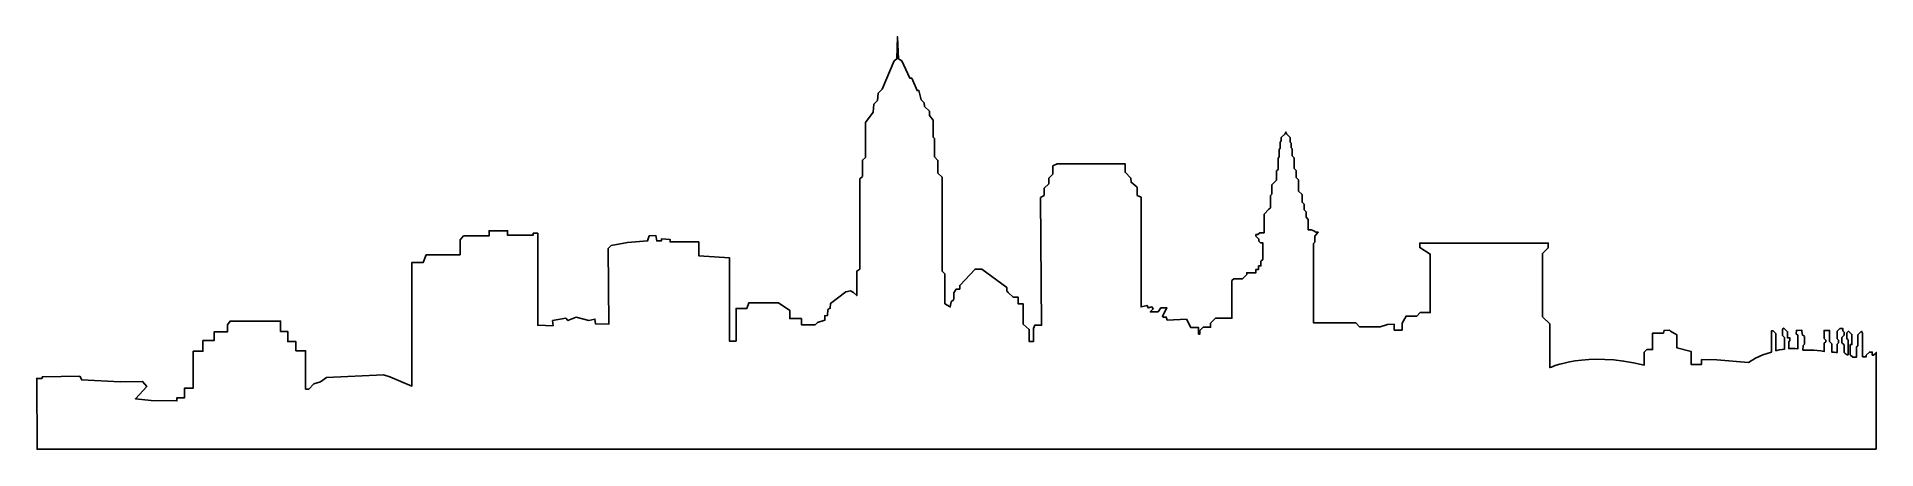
# Model space of a CAD drawing. Header units: centimetres. Extents: x -11 to 11, y -2.5 to 2.5.
import ezdxf

# ---------------------------------------------------------------- set-up
doc = ezdxf.new("R2010")
doc.units = ezdxf.units.CM
doc.header["$MEASUREMENT"] = 0
doc.layers.add('Camada 1', color=7, linetype='Continuous')

msp = doc.modelspace()

# ---------------------------------------------------------------- linework, layer by layer
at = {"layer": 'Camada 1'}
msp.add_open_spline([(11.02404, -2.47319), (11.02404, -2.47319), (11.02404, -1.31305), (11.02404, -1.31305), (11.02404, -1.31305), (11.02404, -1.31305), (11.01788, -1.31921), (11.01788, -1.31921), (11.01788, -1.31921), (11.01788, -1.31921), (10.99333, -1.34376), (10.99333, -1.34376), (10.99333, -1.34376), (10.99333, -1.34376), (10.97699, -1.34377), (10.97699, -1.34377), (10.97699, -1.34377), (10.97699, -1.34377), (10.97699, -1.30892), (10.97699, -1.30892), (10.97699, -1.30892), (10.97699, -1.30892), (10.94225, -1.30892), (10.94225, -1.30892), (10.94225, -1.30892), (10.94225, -1.30892), (10.90547, -1.3457), (10.90547, -1.3457), (10.90547, -1.3457), (10.90547, -1.3457), (10.90547, -1.36412), (10.90547, -1.36412), (10.90547, -1.36412), (10.90547, -1.36412), (10.8606, -1.36411), (10.8606, -1.36411), (10.8606, -1.36411), (10.8606, -1.36411), (10.8606, -1.08233), (10.8606, -1.08233), (10.8606, -1.08233), (10.8606, -1.08233), (10.84732, -1.05881), (10.84732, -1.05881), (10.84732, -1.05881), (10.84732, -1.05881), (10.80337, -1.10268), (10.80337, -1.10268), (10.80337, -1.10268), (10.80337, -1.10268), (10.80337, -1.23135), (10.80337, -1.23135), (10.80337, -1.23135), (10.80337, -1.23135), (10.78911, -1.24572), (10.78911, -1.24572), (10.78911, -1.24572), (10.78911, -1.24572), (10.78911, -1.36822), (10.78911, -1.36822), (10.78911, -1.36822), (10.78911, -1.36822), (10.74215, -1.36821), (10.74215, -1.36821), (10.74215, -1.36821), (10.74215, -1.36821), (10.71352, -1.33961), (10.71352, -1.33961), (10.71352, -1.33961), (10.71352, -1.33961), (10.71352, -1.21915), (10.71352, -1.21915), (10.71352, -1.21915), (10.71352, -1.21915), (10.73194, -1.21915), (10.73194, -1.21915), (10.73194, -1.21915), (10.73194, -1.21915), (10.73194, -1.09659), (10.73194, -1.09659), (10.73194, -1.09659), (10.73194, -1.09659), (10.69313, -1.05783), (10.69313, -1.05783), (10.69313, -1.05783), (10.69313, -1.05783), (10.67273, -1.0782), (10.67273, -1.0782), (10.67273, -1.0782), (10.67273, -1.0782), (10.67273, -1.14765), (10.67273, -1.14765), (10.67273, -1.14765), (10.67273, -1.14765), (10.68694, -1.16191), (10.68694, -1.16191), (10.68694, -1.16191), (10.68694, -1.16191), (10.68694, -1.3396), (10.68694, -1.3396), (10.68694, -1.3396), (10.68694, -1.3396), (10.67265, -1.34164), (10.67265, -1.34164), (10.67265, -1.34164), (10.66656, -1.33346), (10.63868, -1.31304), (10.63868, -1.31304), (10.63868, -1.31304), (10.63868, -1.31304), (10.63868, -1.22247), (10.63868, -1.22247), (10.63868, -1.22247), (10.63868, -1.22247), (10.61296, -1.1967), (10.61296, -1.1967), (10.61296, -1.1967), (10.61296, -1.1967), (10.61296, -1.1328), (10.61296, -1.1328), (10.61296, -1.1328), (10.61296, -1.1328), (10.64103, -1.10475), (10.64103, -1.10475), (10.64103, -1.10475), (10.64103, -1.10475), (10.64103, -1.07104), (10.64103, -1.07104), (10.64103, -1.07104), (10.64103, -1.07104), (10.62365, -1.05368), (10.62365, -1.05368), (10.62365, -1.05368), (10.62365, -1.05368), (10.62365, -1.02407), (10.62365, -1.02407), (10.62365, -1.02407), (10.62365, -1.02407), (10.58993, -1.0241), (10.58993, -1.0241), (10.58993, -1.0241), (10.58993, -1.0241), (10.55627, -1.05778), (10.55627, -1.05778), (10.55627, -1.05778), (10.55627, -1.05778), (10.55627, -1.1497), (10.55627, -1.1497), (10.55627, -1.1497), (10.55627, -1.1497), (10.57259, -1.16602), (10.57259, -1.16602), (10.57259, -1.16602), (10.57259, -1.16602), (10.57259, -1.19671), (10.57259, -1.19671), (10.57259, -1.19671), (10.57259, -1.19671), (10.55627, -1.21296), (10.55627, -1.21296), (10.55627, -1.21296), (10.55627, -1.21296), (10.55627, -1.31303), (10.55627, -1.31303), (10.55627, -1.31303), (10.54198, -1.31102), (10.49192, -1.3089), (10.49192, -1.3089), (10.49192, -1.3089), (10.49192, -1.3089), (10.49192, -1.20995), (10.49192, -1.20995), (10.49192, -1.20995), (10.49192, -1.20995), (10.46435, -1.18241), (10.46435, -1.18241), (10.46435, -1.18241), (10.46435, -1.18241), (10.46435, -1.04758), (10.46435, -1.04758), (10.46435, -1.04758), (10.46435, -1.04758), (10.39954, -1.04756), (10.39954, -1.04756), (10.39954, -1.04756), (10.39954, -1.04756), (10.39954, -1.14506), (10.39954, -1.14506), (10.39954, -1.14506), (10.39954, -1.14506), (10.41846, -1.16398), (10.41846, -1.16398), (10.41846, -1.16398), (10.41846, -1.16398), (10.41846, -1.18337), (10.41846, -1.18337), (10.41846, -1.18337), (10.41846, -1.18337), (10.4011, -1.2007), (10.4011, -1.2007), (10.4011, -1.2007), (10.4011, -1.2007), (10.4011, -1.30077), (10.4011, -1.30077), (10.4011, -1.30077), (10.29693, -1.27831), (10.14583, -1.28445), (10.14583, -1.28445), (10.14583, -1.28445), (10.14583, -1.28445), (10.14789, -1.22934), (10.14789, -1.22934), (10.14789, -1.22934), (10.14789, -1.22934), (10.16419, -1.21508), (10.16419, -1.21508), (10.16419, -1.21508), (10.16419, -1.21508), (10.16419, -1.12311), (10.16419, -1.12311), (10.16419, -1.12311), (10.16419, -1.12311), (10.13763, -1.09657), (10.13763, -1.09657), (10.13763, -1.09657), (10.13763, -1.09657), (10.13363, -1.04548), (10.13363, -1.04548), (10.13363, -1.04548), (10.13363, -1.04548), (10.0682, -1.04754), (10.0682, -1.04754), (10.0682, -1.04754), (10.0682, -1.04754), (10.06614, -1.0904), (10.06614, -1.0904), (10.06614, -1.0904), (10.06614, -1.0904), (10.08257, -1.10474), (10.08257, -1.10474), (10.08257, -1.10474), (10.08257, -1.10474), (10.08257, -1.27016), (10.08257, -1.27016), (10.08257, -1.27016), (10.04783, -1.25992), (9.97533, -1.26606), (9.97533, -1.26606), (9.97533, -1.26606), (9.97533, -1.26606), (9.97533, -1.18539), (9.97533, -1.18539), (9.97533, -1.18539), (9.97533, -1.18539), (9.99057, -1.17012), (9.99057, -1.17012), (9.99057, -1.17012), (9.99057, -1.17012), (9.99057, -1.13739), (9.99057, -1.13739), (9.99057, -1.13739), (9.99057, -1.13739), (9.96099, -1.13739), (9.96099, -1.13739), (9.96099, -1.13739), (9.96099, -1.13739), (9.96099, -1.06492), (9.96099, -1.06492), (9.96099, -1.06492), (9.96099, -1.06492), (9.91559, -1.01949), (9.91559, -1.01949), (9.91559, -1.01949), (9.91559, -1.01949), (9.90181, -1.03325), (9.90181, -1.03325), (9.90181, -1.03325), (9.90181, -1.03325), (9.90181, -1.10985), (9.90181, -1.10985), (9.90181, -1.10985), (9.90181, -1.10985), (9.92327, -1.13131), (9.92327, -1.13131), (9.92327, -1.13131), (9.92327, -1.13131), (9.92327, -1.27424), (9.92327, -1.27424), (9.92327, -1.27424), (9.89877, -1.27424), (9.82008, -1.29059), (9.82008, -1.29059), (9.82008, -1.29059), (9.82008, -1.29059), (9.82008, -1.08332), (9.82008, -1.08332), (9.82008, -1.08332), (9.82008, -1.08332), (9.79055, -1.05371), (9.79055, -1.05371), (9.79055, -1.05371), (9.79055, -1.05371), (9.76803, -1.0537), (9.76803, -1.0537), (9.76803, -1.0537), (9.76803, -1.0537), (9.76803, -1.309), (9.76803, -1.309), (9.76803, -1.309), (9.62918, -1.34162), (9.49437, -1.43161), (9.49437, -1.43161), (9.49437, -1.43161), (9.49437, -1.43161), (9.11456, -1.4029), (9.11456, -1.4029), (9.11456, -1.4029), (9.11456, -1.4029), (8.93073, -1.39888), (8.93073, -1.39888), (8.93073, -1.39888), (8.93073, -1.39888), (8.93073, -1.45606), (8.93073, -1.45606), (8.93073, -1.45606), (8.93073, -1.45606), (8.8041, -1.45606), (8.8041, -1.45606), (8.8041, -1.45606), (8.8041, -1.45606), (8.8041, -1.3008), (8.8041, -1.3008), (8.8041, -1.3008), (8.8041, -1.3008), (8.63257, -1.2559), (8.63257, -1.2559), (8.63257, -1.2559), (8.63257, -1.2559), (8.63257, -1.10072), (8.63257, -1.10072), (8.63257, -1.10072), (8.63257, -1.10072), (8.55902, -1.05579), (8.55902, -1.05579), (8.55902, -1.05579), (8.55902, -1.05579), (8.54688, -1.04354), (8.54688, -1.04354), (8.54688, -1.04354), (8.54688, -1.04354), (8.48145, -1.04759), (8.48145, -1.04759), (8.48145, -1.04759), (8.48145, -1.04759), (8.47327, -1.08029), (8.47327, -1.08029), (8.47327, -1.08029), (8.47327, -1.08029), (8.34262, -1.08029), (8.34262, -1.08029), (8.34262, -1.08029), (8.34262, -1.08029), (8.34262, -1.27833), (8.34262, -1.27833), (8.34262, -1.27833), (8.34262, -1.27833), (8.27517, -1.27833), (8.27517, -1.27833), (8.27517, -1.27833), (8.27517, -1.27833), (8.24456, -1.309), (8.24456, -1.309), (8.24456, -1.309), (8.24456, -1.309), (8.24456, -1.46423), (8.24456, -1.46423), (8.24456, -1.46423), (7.54606, -1.28852), (7.11003, -1.49685), (7.11003, -1.49685), (7.11003, -1.49685), (7.11003, -1.49685), (7.11003, -0.96901), (7.11003, -0.96901), (7.11003, -0.96901), (7.11003, -0.96901), (7.02531, -0.88418), (7.02531, -0.88418), (7.02531, -0.88418), (7.02531, -0.88418), (7.02531, -0.12658), (7.02531, -0.12658), (7.02531, -0.12658), (7.02531, -0.12658), (7.0927, -0.05922), (7.0927, -0.05922), (7.0927, -0.05922), (7.0927, -0.05922), (7.0927, -0.00199), (7.0927, -0.00199), (7.0927, -0.00199), (7.0927, -0.00199), (5.5529, -0.00198), (5.5529, -0.00198), (5.5529, -0.00198), (5.5529, -0.00198), (5.5529, -0.05508), (5.5529, -0.05508), (5.5529, -0.05508), (5.5529, -0.05508), (5.67945, -0.13274), (5.67945, -0.13274), (5.67945, -0.13274), (5.67945, -0.13274), (5.67945, -0.83524), (5.67945, -0.83524), (5.67945, -0.83524), (5.67945, -0.83524), (5.55695, -0.83524), (5.55695, -0.83524), (5.55695, -0.83524), (5.55695, -0.83524), (5.5161, -0.87604), (5.5161, -0.87604), (5.5161, -0.87604), (5.5161, -0.87604), (5.38947, -0.87604), (5.38947, -0.87604), (5.38947, -0.87604), (5.38947, -0.87604), (5.34042, -0.9619), (5.34042, -0.9619), (5.34042, -0.9619), (5.34042, -0.9619), (5.34042, -1.04358), (5.34042, -1.04358), (5.34042, -1.04358), (5.34042, -1.04358), (5.24652, -1.04357), (5.24652, -1.04357), (5.24652, -1.04357), (5.24652, -1.04357), (5.24652, -0.97414), (5.24652, -0.97414), (5.24652, -0.97414), (5.24652, -0.97414), (5.16479, -0.97816), (5.16479, -0.97816), (5.16479, -0.97816), (5.16479, -0.97816), (5.07899, -1.00472), (5.07899, -1.00472), (5.07899, -1.00472), (5.07899, -1.00472), (4.83197, -1.00473), (4.83197, -1.00473), (4.83197, -1.00473), (4.83197, -1.00473), (4.78495, -0.95782), (4.78495, -0.95782), (4.78495, -0.95782), (4.78495, -0.95782), (4.28057, -0.95782), (4.28057, -0.95782), (4.28057, -0.95782), (4.28057, -0.95782), (4.28057, -0.00405), (4.28057, -0.00405), (4.28057, -0.00405), (4.28057, -0.00405), (4.29483, 0.01029), (4.29483, 0.01029), (4.29483, 0.01029), (4.29483, 0.01029), (4.29483, 0.08382), (4.29483, 0.08382), (4.29483, 0.08382), (4.29483, 0.08382), (4.31314, 0.10623), (4.31314, 0.10623), (4.31314, 0.10623), (4.31314, 0.10623), (4.33568, 0.12872), (4.33568, 0.12872), (4.33568, 0.12872), (4.33568, 0.12872), (4.30709, 0.12872), (4.30709, 0.12872), (4.30709, 0.12872), (4.30709, 0.12872), (4.28256, 0.14507), (4.28256, 0.14507), (4.28256, 0.14507), (4.28256, 0.14507), (4.24994, 0.15732), (4.24994, 0.15732), (4.24994, 0.15732), (4.24994, 0.15732), (4.21554, 0.15732), (4.21554, 0.15732), (4.21554, 0.15732), (4.21554, 0.15732), (4.21554, 0.28234), (4.21554, 0.28234), (4.21554, 0.28234), (4.21554, 0.28234), (4.18943, 0.30845), (4.18943, 0.30845), (4.18943, 0.30845), (4.18943, 0.30845), (4.18943, 0.37462), (4.18943, 0.37462), (4.18943, 0.37462), (4.18943, 0.37462), (4.16575, 0.39833), (4.16575, 0.39833), (4.16575, 0.39833), (4.16575, 0.39833), (4.16575, 0.46535), (4.16575, 0.46535), (4.16575, 0.46535), (4.16575, 0.46535), (4.14294, 0.48816), (4.14294, 0.48816), (4.14294, 0.48816), (4.14294, 0.48816), (4.14294, 0.58137), (4.14294, 0.58137), (4.14294, 0.58137), (4.14294, 0.58137), (4.10135, 0.62294), (4.10135, 0.62294), (4.10135, 0.62294), (4.10135, 0.62294), (4.10135, 0.75621), (4.10135, 0.75621), (4.10135, 0.75621), (4.10135, 0.75621), (4.07119, 0.78629), (4.07119, 0.78629), (4.07119, 0.78629), (4.07119, 0.78629), (4.07119, 0.86905), (4.07119, 0.86905), (4.07119, 0.86905), (4.07119, 0.86905), (4.04767, 0.89249), (4.04767, 0.89249), (4.04767, 0.89249), (4.04767, 0.89249), (4.04767, 1.02116), (4.04767, 1.02116), (4.04767, 1.02116), (4.04767, 1.02116), (4.02526, 1.0436), (4.02526, 1.0436), (4.02526, 1.0436), (4.02526, 1.0436), (4.02526, 1.12938), (4.02526, 1.12938), (4.02526, 1.12938), (4.02526, 1.12938), (4.01296, 1.14163), (4.01296, 1.14163), (4.01296, 1.14163), (4.01296, 1.14163), (4.01296, 1.19881), (4.01296, 1.19881), (4.01296, 1.19881), (4.01296, 1.19881), (4.00076, 1.21111), (4.00076, 1.21111), (4.00076, 1.21111), (4.00076, 1.21111), (4.00076, 1.26419), (4.00076, 1.26419), (4.00076, 1.26419), (4.00076, 1.26419), (3.95583, 1.30917), (3.95583, 1.30917), (3.95583, 1.30917), (3.95583, 1.30917), (3.94763, 1.32957), (3.94763, 1.32957), (3.94763, 1.32957), (3.94763, 1.32957), (3.93893, 1.30967), (3.93893, 1.30967), (3.93893, 1.30967), (3.93893, 1.30967), (3.8935, 1.26419), (3.8935, 1.26419), (3.8935, 1.26419), (3.8935, 1.26419), (3.89349, 1.22436), (3.89349, 1.22436), (3.89349, 1.22436), (3.89349, 1.22436), (3.88021, 1.21113), (3.88021, 1.21113), (3.88021, 1.21113), (3.88021, 1.21113), (3.88021, 1.13556), (3.88021, 1.13556), (3.88021, 1.13556), (3.88021, 1.13556), (3.8659, 1.12127), (3.8659, 1.12127), (3.8659, 1.12127), (3.8659, 1.12127), (3.8659, 1.03139), (3.8659, 1.03139), (3.8659, 1.03139), (3.8659, 1.03139), (3.85365, 1.01917), (3.85365, 1.01917), (3.85365, 1.01917), (3.85365, 1.01917), (3.85365, 0.88026), (3.85365, 0.88026), (3.85365, 0.88026), (3.85365, 0.88026), (3.83733, 0.86399), (3.83733, 0.86399), (3.83733, 0.86399), (3.83733, 0.86399), (3.83733, 0.75369), (3.83733, 0.75369), (3.83733, 0.75369), (3.83733, 0.75369), (3.77809, 0.69649), (3.77809, 0.69649), (3.77809, 0.69649), (3.77809, 0.69649), (3.77809, 0.58415), (3.77809, 0.58415), (3.77809, 0.58415), (3.77809, 0.58415), (3.76375, 0.56984), (3.76375, 0.56984), (3.76375, 0.56984), (3.76375, 0.56984), (3.76375, 0.42278), (3.76375, 0.42278), (3.76375, 0.42278), (3.76375, 0.42278), (3.74544, 0.40444), (3.74544, 0.40444), (3.74544, 0.40444), (3.74544, 0.40444), (3.68625, 0.34523), (3.68625, 0.34523), (3.68625, 0.34523), (3.68625, 0.34523), (3.68625, 0.12266), (3.68625, 0.12266), (3.68625, 0.12266), (3.68625, 0.12266), (3.63518, 0.12266), (3.63518, 0.12266), (3.63518, 0.12266), (3.63518, 0.12266), (3.61266, 0.10009), (3.61266, 0.10009), (3.61266, 0.10009), (3.61266, 0.10009), (3.58816, 0.10009), (3.58816, 0.10009), (3.58816, 0.10009), (3.58816, 0.10009), (3.58816, 0.08382), (3.58816, 0.08382), (3.58816, 0.08382), (3.58816, 0.08382), (3.60456, 0.06744), (3.60456, 0.06744), (3.60456, 0.06744), (3.60456, 0.06744), (3.62496, 0.04704), (3.62496, 0.04704), (3.62496, 0.04704), (3.62496, 0.04704), (3.62496, 0.02254), (3.62496, 0.02254), (3.62496, 0.02254), (3.62496, 0.02254), (3.64536, 0.00209), (3.64536, 0.00209), (3.64536, 0.00209), (3.64536, 0.00209), (3.66992, 0.00209), (3.66992, 0.00209), (3.66992, 0.00209), (3.66992, 0.00209), (3.66992, -0.19801), (3.66992, -0.19801), (3.66992, -0.19801), (3.66992, -0.19801), (3.64949, -0.21846), (3.64949, -0.21846), (3.64949, -0.21846), (3.64949, -0.21846), (3.64949, -0.27558), (3.64949, -0.27558), (3.64949, -0.27558), (3.64949, -0.27558), (3.62089, -0.27559), (3.62089, -0.27559), (3.62089, -0.27559), (3.62089, -0.27559), (3.62089, -0.31647), (3.62089, -0.31647), (3.62089, -0.31647), (3.62089, -0.31647), (3.58821, -0.31647), (3.58821, -0.31647), (3.58821, -0.31647), (3.58821, -0.31647), (3.58821, -0.3573), (3.58821, -0.3573), (3.58821, -0.3573), (3.58821, -0.3573), (3.47899, -0.35729), (3.47899, -0.35729), (3.47899, -0.35729), (3.47899, -0.35729), (3.47899, -0.37869), (3.47899, -0.37869), (3.47899, -0.37869), (3.47899, -0.37869), (3.45243, -0.40525), (3.45243, -0.40525), (3.45243, -0.40525), (3.45243, -0.40525), (3.42893, -0.42877), (3.42893, -0.42877), (3.42893, -0.42877), (3.42893, -0.42877), (3.32477, -0.42878), (3.32477, -0.42878), (3.32477, -0.42878), (3.32477, -0.42878), (3.30225, -0.45124), (3.30225, -0.45124), (3.30225, -0.45124), (3.30225, -0.45124), (3.30225, -0.90257), (3.30225, -0.90257), (3.30225, -0.90257), (3.30225, -0.90257), (3.10421, -0.90257), (3.10421, -0.90257), (3.10421, -0.90257), (3.10421, -0.90257), (3.04497, -0.96181), (3.04497, -0.96181), (3.04497, -0.96181), (3.04497, -0.96181), (3.04497, -1.01081), (3.04497, -1.01081), (3.04497, -1.01081), (3.04497, -1.01081), (2.95512, -1.01081), (2.95512, -1.01081), (2.95512, -1.01081), (2.95512, -1.01081), (2.91834, -1.04756), (2.91834, -1.04756), (2.91834, -1.04756), (2.91834, -1.04756), (2.91834, -1.09249), (2.91834, -1.09249), (2.91834, -1.09249), (2.91834, -1.09249), (2.90204, -1.09249), (2.90204, -1.09249), (2.90204, -1.09249), (2.90204, -1.09249), (2.90204, -1.01489), (2.90204, -1.01489), (2.90204, -1.01489), (2.90204, -1.01489), (2.80809, -1.01489), (2.80809, -1.01489), (2.80809, -1.01489), (2.80809, -1.01489), (2.75494, -0.91279), (2.75494, -0.91279), (2.75494, -0.91279), (2.75494, -0.91279), (2.52623, -0.92501), (2.52623, -0.92501), (2.52623, -0.92501), (2.52623, -0.92501), (2.51398, -0.88823), (2.51398, -0.88823), (2.51398, -0.88823), (2.51398, -0.88823), (2.47723, -0.88823), (2.47723, -0.88823), (2.47723, -0.88823), (2.47723, -0.88823), (2.46903, -0.87595), (2.46903, -0.87595), (2.46903, -0.87595), (2.46903, -0.87595), (2.52216, -0.77795), (2.52216, -0.77795), (2.52216, -0.77795), (2.52216, -0.77795), (2.44865, -0.77795), (2.44865, -0.77795), (2.44865, -0.77795), (2.44865, -0.77795), (2.41597, -0.827), (2.41597, -0.827), (2.41597, -0.827), (2.41597, -0.827), (2.322, -0.82701), (2.322, -0.82701), (2.322, -0.82701), (2.322, -0.82701), (2.35875, -0.79021), (2.35875, -0.79021), (2.35875, -0.79021), (2.35875, -0.79021), (2.34243, -0.76571), (2.34243, -0.76571), (2.34243, -0.76571), (2.34243, -0.76571), (2.2975, -0.77796), (2.2975, -0.77796), (2.2975, -0.77796), (2.2975, -0.77796), (2.2852, -0.74944), (2.2852, -0.74944), (2.2852, -0.74944), (2.2852, -0.74944), (2.21178, -0.76571), (2.21178, -0.76571), (2.21178, -0.76571), (2.21178, -0.76571), (2.21177, 0.54943), (2.21177, 0.54943), (2.21177, 0.54943), (2.21177, 0.54943), (2.16684, 0.56983), (2.16684, 0.56983), (2.16684, 0.56983), (2.16684, 0.56983), (2.16684, 0.66791), (2.16684, 0.66791), (2.16684, 0.66791), (2.16684, 0.66791), (2.09334, 0.72919), (2.09334, 0.72919), (2.09334, 0.72919), (2.09334, 0.72919), (2.08919, 0.77819), (2.08919, 0.77819), (2.08919, 0.77819), (2.08919, 0.77819), (2.01984, 0.84759), (2.01984, 0.84759), (2.01984, 0.84759), (2.01984, 0.84759), (2.01984, 0.94972), (2.01984, 0.94972), (2.01984, 0.94972), (2.01984, 0.94972), (1.20696, 0.94972), (1.20696, 0.94972), (1.20696, 0.94972), (1.20696, 0.94972), (1.15383, 0.92519), (1.15383, 0.92519), (1.15383, 0.92519), (1.15383, 0.92519), (1.15383, 0.82716), (1.15383, 0.82716), (1.15383, 0.82716), (1.15383, 0.82716), (1.10483, 0.77816), (1.10483, 0.77816), (1.10483, 0.77816), (1.10483, 0.77816), (1.10483, 0.70868), (1.10483, 0.70868), (1.10483, 0.70868), (1.10483, 0.70868), (1.05175, 0.65563), (1.05175, 0.65563), (1.05175, 0.65563), (1.05175, 0.65563), (1.05175, 0.5698), (1.05175, 0.5698), (1.05175, 0.5698), (1.05175, 0.5698), (1.00682, 0.5453), (1.00682, 0.5453), (1.00682, 0.5453), (1.00682, 0.5453), (1.01907, -0.9864), (1.01907, -0.9864), (1.01907, -0.9864), (1.01907, -0.9864), (0.93741, -0.98639), (0.93741, -0.98639), (0.93741, -0.98639), (0.93741, -0.98639), (0.92109, -1.02722), (0.92109, -1.02722), (0.92109, -1.02722), (0.92109, -1.02722), (0.92109, -1.18245), (0.92109, -1.18245), (0.92109, -1.18245), (0.92109, -1.18245), (0.87208, -1.18245), (0.87208, -1.18245), (0.87208, -1.18245), (0.87208, -1.18245), (0.87208, -1.03539), (0.87208, -1.03539), (0.87208, -1.03539), (0.87208, -1.03539), (0.79853, -0.97414), (0.79853, -0.97414), (0.79853, -0.97414), (0.79853, -0.97414), (0.79853, -0.729), (0.79853, -0.729), (0.79853, -0.729), (0.79853, -0.729), (0.7373, -0.72901), (0.7373, -0.72901), (0.7373, -0.72901), (0.7373, -0.72901), (0.7373, -0.64937), (0.7373, -0.64937), (0.7373, -0.64937), (0.7373, -0.64937), (0.67806, -0.64937), (0.67806, -0.64937), (0.67806, -0.64937), (0.67806, -0.64937), (0.62088, -0.59225), (0.62088, -0.59225), (0.62088, -0.59225), (0.62088, -0.59225), (0.60249, -0.57383), (0.60249, -0.57383), (0.60249, -0.57383), (0.60249, -0.57383), (0.60249, -0.53298), (0.60249, -0.53298), (0.60249, -0.53298), (0.60249, -0.53298), (0.30428, -0.31242), (0.30428, -0.31242), (0.30428, -0.31242), (0.30428, -0.31242), (0.22263, -0.31242), (0.22263, -0.31242), (0.22263, -0.31242), (0.22263, -0.31242), (0.03885, -0.50848), (0.03885, -0.50848), (0.03885, -0.50848), (0.03885, -0.50848), (0.03885, -0.55346), (0.03885, -0.55346), (0.03885, -0.55346), (0.03885, -0.55346), (-0.00202, -0.55346), (-0.00202, -0.55346), (-0.00202, -0.55346), (-0.00202, -0.55346), (-0.0306, -0.59839), (-0.0306, -0.59839), (-0.0306, -0.59839), (-0.0306, -0.59839), (-0.0306, -0.67599), (-0.0306, -0.67599), (-0.0306, -0.67599), (-0.0306, -0.67599), (-0.06328, -0.70457), (-0.06328, -0.70457), (-0.06328, -0.70457), (-0.06328, -0.70457), (-0.07558, -0.76579), (-0.07558, -0.76579), (-0.07558, -0.76579), (-0.07558, -0.76579), (-0.13884, -0.72901), (-0.13884, -0.72901), (-0.13884, -0.72901), (-0.13884, -0.72901), (-0.13884, -0.37164), (-0.13884, -0.37164), (-0.13884, -0.37164), (-0.13884, -0.37164), (-0.17358, -0.33693), (-0.17358, -0.33693), (-0.17358, -0.33693), (-0.17358, -0.33693), (-0.17358, 0.79042), (-0.17358, 0.79042), (-0.17358, 0.79042), (-0.17358, 0.79042), (-0.22258, 0.83945), (-0.22258, 0.83945), (-0.22258, 0.83945), (-0.22258, 0.83945), (-0.22258, 0.9905), (-0.22258, 0.9905), (-0.22258, 0.9905), (-0.22258, 0.9905), (-0.26341, 1.03135), (-0.26341, 1.03135), (-0.26341, 1.03135), (-0.26341, 1.03135), (-0.26341, 1.25191), (-0.26341, 1.25191), (-0.26341, 1.25191), (-0.26341, 1.25191), (-0.27976, 1.26829), (-0.27976, 1.26829), (-0.27976, 1.26829), (-0.27976, 1.26829), (-0.27976, 1.47247), (-0.27976, 1.47247), (-0.27976, 1.47247), (-0.27976, 1.47247), (-0.32466, 1.5297), (-0.32466, 1.5297), (-0.32466, 1.5297), (-0.32466, 1.5297), (-0.32466, 1.58275), (-0.32466, 1.58275), (-0.32466, 1.58275), (-0.32466, 1.58275), (-0.38184, 1.6359), (-0.38184, 1.6359), (-0.38184, 1.6359), (-0.38184, 1.6359), (-0.38597, 1.68077), (-0.38597, 1.68077), (-0.38597, 1.68077), (-0.38597, 1.68077), (-0.42277, 1.71752), (-0.42277, 1.71752), (-0.42277, 1.71752), (-0.42277, 1.71752), (-0.4514, 1.82782), (-0.4514, 1.82782), (-0.4514, 1.82782), (-0.4514, 1.82782), (-0.47179, 1.82782), (-0.47179, 1.82782), (-0.47179, 1.82782), (-0.47179, 1.82782), (-0.53712, 1.97488), (-0.53712, 1.97488), (-0.53712, 1.97488), (-0.53712, 1.97488), (-0.5576, 1.97488), (-0.5576, 1.97488), (-0.5576, 1.97488), (-0.5576, 1.97488), (-0.6556, 2.18319), (-0.6556, 2.18319), (-0.6556, 2.18319), (-0.6556, 2.18319), (-0.69643, 2.20769), (-0.69643, 2.20769), (-0.69643, 2.20769), (-0.69643, 2.20769), (-0.70867, 2.47319), (-0.70867, 2.47319), (-0.70867, 2.47319), (-0.70867, 2.47319), (-0.71685, 2.20771), (-0.71685, 2.20771), (-0.71685, 2.20771), (-0.71685, 2.20771), (-0.74548, 2.18321), (-0.74548, 2.18321), (-0.74548, 2.18321), (-0.74548, 2.18321), (-0.89248, 1.8442), (-0.89248, 1.8442), (-0.89248, 1.8442), (-0.89248, 1.8442), (-0.93746, 1.79517), (-0.93746, 1.79517), (-0.93746, 1.79517), (-0.93746, 1.79517), (-0.94558, 1.70942), (-0.94558, 1.70942), (-0.94558, 1.70942), (-0.94558, 1.70942), (-0.99051, 1.66452), (-0.99051, 1.66452), (-0.99051, 1.66452), (-0.99051, 1.66452), (-0.99871, 1.57051), (-0.99871, 1.57051), (-0.99871, 1.57051), (-0.99871, 1.57051), (-1.09258, 1.44393), (-1.09258, 1.44393), (-1.09258, 1.44393), (-1.09258, 1.44393), (-1.09258, 1.02726), (-1.09258, 1.02726), (-1.09258, 1.02726), (-1.09258, 1.02726), (-1.12526, 0.99458), (-1.12526, 0.99458), (-1.12526, 0.99458), (-1.12526, 0.99458), (-1.12526, 0.79855), (-1.12526, 0.79855), (-1.12526, 0.79855), (-1.12526, 0.79855), (-1.15794, 0.76995), (-1.15794, 0.76995), (-1.15794, 0.76995), (-1.15794, 0.76995), (-1.15794, -0.31241), (-1.15794, -0.31241), (-1.15794, -0.31241), (-1.15794, -0.31241), (-1.19474, -0.33694), (-1.19474, -0.33694), (-1.19474, -0.33694), (-1.19474, -0.33694), (-1.19474, -0.631), (-1.19474, -0.631), (-1.19474, -0.631), (-1.19474, -0.631), (-1.23557, -0.59425), (-1.23557, -0.59425), (-1.23557, -0.59425), (-1.23557, -0.59425), (-1.27232, -0.57385), (-1.27232, -0.57385), (-1.27232, -0.57385), (-1.27232, -0.57385), (-1.32542, -0.58613), (-1.32542, -0.58613), (-1.32542, -0.58613), (-1.32542, -0.58613), (-1.50928, -0.72498), (-1.50928, -0.72498), (-1.50928, -0.72498), (-1.50928, -0.72498), (-1.5133, -0.78218), (-1.5133, -0.78218), (-1.5133, -0.78218), (-1.5133, -0.78218), (-1.54193, -0.7985), (-1.54193, -0.7985), (-1.54193, -0.7985), (-1.54193, -0.7985), (-1.546, -0.8679), (-1.546, -0.8679), (-1.546, -0.8679), (-1.546, -0.8679), (-1.57868, -0.87203), (-1.57868, -0.87203), (-1.57868, -0.87203), (-1.57868, -0.87203), (-1.57662, -0.92508), (-1.57662, -0.92508), (-1.57662, -0.92508), (-1.57662, -0.92508), (-1.66552, -0.95265), (-1.66552, -0.95265), (-1.66552, -0.95265), (-1.66552, -0.95265), (-1.69306, -0.98019), (-1.69306, -0.98019), (-1.69306, -0.98019), (-1.69306, -0.98019), (-1.85847, -0.98018), (-1.85847, -0.98018), (-1.85847, -0.98018), (-1.85847, -0.98018), (-1.85847, -0.90671), (-1.85847, -0.90671), (-1.85847, -0.90671), (-1.85847, -0.90671), (-1.99936, -0.9067), (-1.99936, -0.9067), (-1.99936, -0.9067), (-1.99936, -0.9067), (-1.99936, -0.80867), (-1.99936, -0.80867), (-1.99936, -0.80867), (-1.99936, -0.80867), (-2.13417, -0.71678), (-2.13417, -0.71678), (-2.13417, -0.71678), (-2.13417, -0.71678), (-2.48953, -0.71678), (-2.48953, -0.71678), (-2.48953, -0.71678), (-2.48953, -0.71678), (-2.51408, -0.78417), (-2.51408, -0.78417), (-2.51408, -0.78417), (-2.51408, -0.78417), (-2.64272, -0.78417), (-2.64272, -0.78417), (-2.64272, -0.78417), (-2.64272, -0.78417), (-2.64272, -1.17626), (-2.64272, -1.17626), (-2.64272, -1.17626), (-2.64272, -1.17626), (-2.72228, -1.17626), (-2.72228, -1.17626), (-2.72228, -1.17626), (-2.72228, -1.17626), (-2.72228, -0.17759), (-2.72228, -0.17759), (-2.72228, -0.17759), (-2.72228, -0.17759), (-3.08995, -0.15309), (-3.08995, -0.15309), (-3.08995, -0.15309), (-3.08995, -0.15309), (-3.08995, 0.01233), (-3.08995, 0.01233), (-3.08995, 0.01233), (-3.08995, 0.01233), (-3.43311, 0.01233), (-3.43311, 0.01233), (-3.43311, 0.01233), (-3.43311, 0.01233), (-3.43311, 0.04294), (-3.43311, 0.04294), (-3.43311, 0.04294), (-3.43311, 0.04294), (-3.53725, 0.04905), (-3.53725, 0.04905), (-3.53725, 0.04905), (-3.53725, 0.04905), (-3.53725, 0.02455), (-3.53725, 0.02455), (-3.53725, 0.02455), (-3.53725, 0.02455), (-3.59237, 0.02455), (-3.59237, 0.02455), (-3.59237, 0.02455), (-3.59237, 0.02455), (-3.60462, 0.09191), (-3.60462, 0.09191), (-3.60462, 0.09191), (-3.60462, 0.09191), (-3.68431, 0.08582), (-3.68431, 0.08582), (-3.68431, 0.08582), (-3.68431, 0.08582), (-3.70262, 0.02454), (-3.70262, 0.02454), (-3.70262, 0.02454), (-3.70262, 0.02454), (-3.94159, 0.00615), (-3.94159, 0.00615), (-3.94159, 0.00615), (-3.94159, 0.00615), (-4.13765, -0.0306), (-4.13765, -0.0306), (-4.13765, -0.0306), (-4.13765, -0.0306), (-4.1744, -0.06738), (-4.1744, -0.06738), (-4.1744, -0.06738), (-4.1744, -0.06738), (-4.16829, -0.97416), (-4.16829, -0.97416), (-4.16829, -0.97416), (-4.16829, -0.97416), (-4.3276, -0.968), (-4.3276, -0.968), (-4.3276, -0.968), (-4.3276, -0.968), (-4.33371, -0.91289), (-4.33371, -0.91289), (-4.33371, -0.91289), (-4.33371, -0.91289), (-4.40716, -0.93123), (-4.40716, -0.93123), (-4.40716, -0.93123), (-4.40716, -0.93123), (-4.56041, -0.88834), (-4.56041, -0.88834), (-4.56041, -0.88834), (-4.56041, -0.88834), (-4.65846, -0.93123), (-4.65846, -0.93123), (-4.65846, -0.93123), (-4.65846, -0.93123), (-4.68296, -0.90059), (-4.68296, -0.90059), (-4.68296, -0.90059), (-4.68296, -0.90059), (-4.84227, -0.93123), (-4.84227, -0.93123), (-4.84227, -0.93123), (-4.84227, -0.93123), (-4.83613, -0.99251), (-4.83613, -0.99251), (-4.83613, -0.99251), (-4.83613, -0.99251), (-5.01994, -0.98642), (-5.01994, -0.98642), (-5.01994, -0.98642), (-5.01994, -0.98642), (-5.01993, 0.11647), (-5.01993, 0.11647), (-5.01993, 0.11647), (-5.01993, 0.11647), (-5.07504, 0.11647), (-5.07504, 0.11647), (-5.07504, 0.11647), (-5.07504, 0.11647), (-5.07504, 0.09197), (-5.07504, 0.09197), (-5.07504, 0.09197), (-5.07504, 0.09197), (-5.38129, 0.09197), (-5.38129, 0.09197), (-5.38129, 0.09197), (-5.38129, 0.09197), (-5.38129, 0.14711), (-5.38129, 0.14711), (-5.38129, 0.14711), (-5.38129, 0.14711), (-5.60198, 0.14711), (-5.60198, 0.14711), (-5.60198, 0.14711), (-5.60198, 0.14711), (-5.60198, 0.08586), (-5.60198, 0.08586), (-5.60198, 0.08586), (-5.60198, 0.08586), (-5.90824, 0.08586), (-5.90824, 0.08586), (-5.90824, 0.08586), (-5.90824, 0.08586), (-5.95118, 0.03683), (-5.95118, 0.03683), (-5.95118, 0.03683), (-5.95118, 0.03683), (-5.95118, -0.14086), (-5.95118, -0.14086), (-5.95118, -0.14086), (-5.95118, -0.14086), (-6.35544, -0.14086), (-6.35544, -0.14086), (-6.35544, -0.14086), (-6.35544, -0.14086), (-6.3923, -0.23275), (-6.3923, -0.23275), (-6.3923, -0.23275), (-6.3923, -0.23275), (-6.5271, -0.23275), (-6.5271, -0.23275), (-6.5271, -0.23275), (-6.5271, -0.23275), (-6.5271, -1.71545), (-6.5271, -1.71545), (-6.5271, -1.71545), (-6.5271, -1.71545), (-6.79047, -1.60512), (-6.79047, -1.60512), (-6.79047, -1.60512), (-6.79047, -1.60512), (-6.87008, -1.58059), (-6.87008, -1.58059), (-6.87008, -1.58059), (-6.87008, -1.58059), (-7.55011, -1.61128), (-7.55011, -1.61128), (-7.55011, -1.61128), (-7.55011, -1.61128), (-7.62372, -1.66634), (-7.62372, -1.66634), (-7.62372, -1.66634), (-7.62372, -1.66634), (-7.70331, -1.69089), (-7.70331, -1.69089), (-7.70331, -1.69089), (-7.70331, -1.69089), (-7.76461, -1.75219), (-7.76461, -1.75219), (-7.76461, -1.75219), (-7.76461, -1.75219), (-7.80131, -1.7522), (-7.80131, -1.7522), (-7.80131, -1.7522), (-7.80131, -1.7522), (-7.80131, -1.29267), (-7.80131, -1.29267), (-7.80131, -1.29267), (-7.80131, -1.29267), (-7.91772, -1.29267), (-7.91772, -1.29267), (-7.91772, -1.29267), (-7.91772, -1.29267), (-7.91772, -1.18242), (-7.91772, -1.18242), (-7.91772, -1.18242), (-7.91772, -1.18242), (-8.01583, -1.18242), (-8.01583, -1.18242), (-8.01583, -1.18242), (-8.01583, -1.18242), (-8.01583, -1.05984), (-8.01583, -1.05984), (-8.01583, -1.05984), (-8.01583, -1.05984), (-8.10158, -1.05984), (-8.10158, -1.05984), (-8.10158, -1.05984), (-8.10158, -1.05984), (-8.10158, -0.93731), (-8.10158, -0.93731), (-8.10158, -0.93731), (-8.10158, -0.93731), (-8.70811, -0.93731), (-8.70811, -0.93731), (-8.70811, -0.93731), (-8.70811, -0.93731), (-8.7388, -0.98015), (-8.7388, -0.98015), (-8.7388, -0.98015), (-8.7388, -0.98015), (-8.7388, -1.06598), (-8.7388, -1.06598), (-8.7388, -1.06598), (-8.7388, -1.06598), (-8.89806, -1.06598), (-8.89806, -1.06598), (-8.89806, -1.06598), (-8.89806, -1.06598), (-8.89806, -1.17017), (-8.89806, -1.17017), (-8.89806, -1.17017), (-8.89806, -1.17017), (-9.03278, -1.17017), (-9.03278, -1.17017), (-9.03278, -1.17017), (-9.03278, -1.17017), (-9.03278, -1.29878), (-9.03278, -1.29878), (-9.03278, -1.29878), (-9.03278, -1.29878), (-9.1492, -1.29879), (-9.1492, -1.29879), (-9.1492, -1.29879), (-9.1492, -1.29879), (-9.1492, -1.73996), (-9.1492, -1.73996), (-9.1492, -1.73996), (-9.1492, -1.73996), (-9.25339, -1.73995), (-9.25339, -1.73995), (-9.25339, -1.73995), (-9.25339, -1.73995), (-9.25339, -1.85626), (-9.25339, -1.85626), (-9.25339, -1.85626), (-9.25339, -1.85626), (-9.34531, -1.85626), (-9.34531, -1.85626), (-9.34531, -1.85626), (-9.34531, -1.85626), (-9.34531, -1.89301), (-9.34531, -1.89301), (-9.34531, -1.89301), (-9.34531, -1.89301), (-9.65157, -1.88698), (-9.65157, -1.88698), (-9.65157, -1.88698), (-9.65157, -1.88698), (-9.84149, -1.86851), (-9.84149, -1.86851), (-9.84149, -1.86851), (-9.84149, -1.86851), (-9.70674, -1.72151), (-9.70674, -1.72151), (-9.70674, -1.72151), (-9.70674, -1.72151), (-9.75574, -1.66026), (-9.75574, -1.66026), (-9.75574, -1.66026), (-9.75574, -1.66026), (-10.02535, -1.66632), (-10.02535, -1.66632), (-10.02535, -1.66632), (-10.02535, -1.66632), (-10.48488, -1.64182), (-10.48488, -1.64182), (-10.48488, -1.64182), (-10.48488, -1.64182), (-10.50938, -1.59898), (-10.50938, -1.59898), (-10.50938, -1.59898), (-10.50938, -1.59898), (-10.95661, -1.60305), (-10.95661, -1.60305), (-10.95661, -1.60305), (-10.95661, -1.60305), (-10.96272, -1.62348), (-10.96272, -1.62348), (-10.96272, -1.62348), (-10.96272, -1.62348), (-11.02404, -1.62348), (-11.02404, -1.62348), (-11.02404, -1.62348), (-11.02404, -1.62348), (-11.02139, -2.47314), (-11.02139, -2.47314), (-11.02139, -2.47314), (-11.02139, -2.47314), (11.02404, -2.47314), (11.02404, -2.47314), (11.02404, -2.47314), (11.02404, -2.47314), (11.02404, -2.47319), (11.02404, -2.47319)], degree=3, knots=[0, 0, 0, 0, 0.0025974, 0.0025974, 0.0025974, 0.0025974, 0.00519481, 0.00519481, 0.00519481, 0.00519481, 0.00779221, 0.00779221, 0.00779221, 0.00779221, 0.01038961, 0.01038961, 0.01038961, 0.01038961, 0.01298701, 0.01298701, 0.01298701, 0.01298701, 0.01558442, 0.01558442, 0.01558442, 0.01558442, 0.01818182, 0.01818182, 0.01818182, 0.01818182, 0.02077922, 0.02077922, 0.02077922, 0.02077922, 0.02337662, 0.02337662, 0.02337662, 0.02337662, 0.02597403, 0.02597403, 0.02597403, 0.02597403, 0.02857143, 0.02857143, 0.02857143, 0.02857143, 0.03116883, 0.03116883, 0.03116883, 0.03116883, 0.03376623, 0.03376623, 0.03376623, 0.03376623, 0.03636364, 0.03636364, 0.03636364, 0.03636364, 0.03896104, 0.03896104, 0.03896104, 0.03896104, 0.04155844, 0.04155844, 0.04155844, 0.04155844, 0.04415584, 0.04415584, 0.04415584, 0.04415584, 0.04675325, 0.04675325, 0.04675325, 0.04675325, 0.04935065, 0.04935065, 0.04935065, 0.04935065, 0.05194805, 0.05194805, 0.05194805, 0.05194805, 0.05454545, 0.05454545, 0.05454545, 0.05454545, 0.05714286, 0.05714286, 0.05714286, 0.05714286, 0.05974026, 0.05974026, 0.05974026, 0.05974026, 0.06233766, 0.06233766, 0.06233766, 0.06233766, 0.06493506, 0.06493506, 0.06493506, 0.06493506, 0.06753247, 0.06753247, 0.06753247, 0.06753247, 0.07012987, 0.07012987, 0.07012987, 0.07012987, 0.07272727, 0.07272727, 0.07272727, 0.07272727, 0.07532468, 0.07532468, 0.07532468, 0.07532468, 0.07792208, 0.07792208, 0.07792208, 0.07792208, 0.08051948, 0.08051948, 0.08051948, 0.08051948, 0.08311688, 0.08311688, 0.08311688, 0.08311688, 0.08571429, 0.08571429, 0.08571429, 0.08571429, 0.08831169, 0.08831169, 0.08831169, 0.08831169, 0.09090909, 0.09090909, 0.09090909, 0.09090909, 0.09350649, 0.09350649, 0.09350649, 0.09350649, 0.0961039, 0.0961039, 0.0961039, 0.0961039, 0.0987013, 0.0987013, 0.0987013, 0.0987013, 0.1012987, 0.1012987, 0.1012987, 0.1012987, 0.1038961, 0.1038961, 0.1038961, 0.1038961, 0.10649351, 0.10649351, 0.10649351, 0.10649351, 0.10909091, 0.10909091, 0.10909091, 0.10909091, 0.11168831, 0.11168831, 0.11168831, 0.11168831, 0.11428571, 0.11428571, 0.11428571, 0.11428571, 0.11688312, 0.11688312, 0.11688312, 0.11688312, 0.11948052, 0.11948052, 0.11948052, 0.11948052, 0.12207792, 0.12207792, 0.12207792, 0.12207792, 0.12467532, 0.12467532, 0.12467532, 0.12467532, 0.12727273, 0.12727273, 0.12727273, 0.12727273, 0.12987013, 0.12987013, 0.12987013, 0.12987013, 0.13246753, 0.13246753, 0.13246753, 0.13246753, 0.13506494, 0.13506494, 0.13506494, 0.13506494, 0.13766234, 0.13766234, 0.13766234, 0.13766234, 0.14025974, 0.14025974, 0.14025974, 0.14025974, 0.14285714, 0.14285714, 0.14285714, 0.14285714, 0.14545455, 0.14545455, 0.14545455, 0.14545455, 0.14805195, 0.14805195, 0.14805195, 0.14805195, 0.15064935, 0.15064935, 0.15064935, 0.15064935, 0.15324675, 0.15324675, 0.15324675, 0.15324675, 0.15584416, 0.15584416, 0.15584416, 0.15584416, 0.15844156, 0.15844156, 0.15844156, 0.15844156, 0.16103896, 0.16103896, 0.16103896, 0.16103896, 0.16363636, 0.16363636, 0.16363636, 0.16363636, 0.16623377, 0.16623377, 0.16623377, 0.16623377, 0.16883117, 0.16883117, 0.16883117, 0.16883117, 0.17142857, 0.17142857, 0.17142857, 0.17142857, 0.17402597, 0.17402597, 0.17402597, 0.17402597, 0.17662338, 0.17662338, 0.17662338, 0.17662338, 0.17922078, 0.17922078, 0.17922078, 0.17922078, 0.18181818, 0.18181818, 0.18181818, 0.18181818, 0.18441558, 0.18441558, 0.18441558, 0.18441558, 0.18701299, 0.18701299, 0.18701299, 0.18701299, 0.18961039, 0.18961039, 0.18961039, 0.18961039, 0.19220779, 0.19220779, 0.19220779, 0.19220779, 0.19480519, 0.19480519, 0.19480519, 0.19480519, 0.1974026, 0.1974026, 0.1974026, 0.1974026, 0.2, 0.2, 0.2, 0.2, 0.2025974, 0.2025974, 0.2025974, 0.2025974, 0.20519481, 0.20519481, 0.20519481, 0.20519481, 0.20779221, 0.20779221, 0.20779221, 0.20779221, 0.21038961, 0.21038961, 0.21038961, 0.21038961, 0.21298701, 0.21298701, 0.21298701, 0.21298701, 0.21558442, 0.21558442, 0.21558442, 0.21558442, 0.21818182, 0.21818182, 0.21818182, 0.21818182, 0.22077922, 0.22077922, 0.22077922, 0.22077922, 0.22337662, 0.22337662, 0.22337662, 0.22337662, 0.22597403, 0.22597403, 0.22597403, 0.22597403, 0.22857143, 0.22857143, 0.22857143, 0.22857143, 0.23116883, 0.23116883, 0.23116883, 0.23116883, 0.23376623, 0.23376623, 0.23376623, 0.23376623, 0.23636364, 0.23636364, 0.23636364, 0.23636364, 0.23896104, 0.23896104, 0.23896104, 0.23896104, 0.24155844, 0.24155844, 0.24155844, 0.24155844, 0.24415584, 0.24415584, 0.24415584, 0.24415584, 0.24675325, 0.24675325, 0.24675325, 0.24675325, 0.24935065, 0.24935065, 0.24935065, 0.24935065, 0.25194805, 0.25194805, 0.25194805, 0.25194805, 0.25454545, 0.25454545, 0.25454545, 0.25454545, 0.25714286, 0.25714286, 0.25714286, 0.25714286, 0.25974026, 0.25974026, 0.25974026, 0.25974026, 0.26233766, 0.26233766, 0.26233766, 0.26233766, 0.26493506, 0.26493506, 0.26493506, 0.26493506, 0.26753247, 0.26753247, 0.26753247, 0.26753247, 0.27012987, 0.27012987, 0.27012987, 0.27012987, 0.27272727, 0.27272727, 0.27272727, 0.27272727, 0.27532468, 0.27532468, 0.27532468, 0.27532468, 0.27792208, 0.27792208, 0.27792208, 0.27792208, 0.28051948, 0.28051948, 0.28051948, 0.28051948, 0.28311688, 0.28311688, 0.28311688, 0.28311688, 0.28571429, 0.28571429, 0.28571429, 0.28571429, 0.28831169, 0.28831169, 0.28831169, 0.28831169, 0.29090909, 0.29090909, 0.29090909, 0.29090909, 0.29350649, 0.29350649, 0.29350649, 0.29350649, 0.2961039, 0.2961039, 0.2961039, 0.2961039, 0.2987013, 0.2987013, 0.2987013, 0.2987013, 0.3012987, 0.3012987, 0.3012987, 0.3012987, 0.3038961, 0.3038961, 0.3038961, 0.3038961, 0.30649351, 0.30649351, 0.30649351, 0.30649351, 0.30909091, 0.30909091, 0.30909091, 0.30909091, 0.31168831, 0.31168831, 0.31168831, 0.31168831, 0.31428571, 0.31428571, 0.31428571, 0.31428571, 0.31688312, 0.31688312, 0.31688312, 0.31688312, 0.31948052, 0.31948052, 0.31948052, 0.31948052, 0.32207792, 0.32207792, 0.32207792, 0.32207792, 0.32467532, 0.32467532, 0.32467532, 0.32467532, 0.32727273, 0.32727273, 0.32727273, 0.32727273, 0.32987013, 0.32987013, 0.32987013, 0.32987013, 0.33246753, 0.33246753, 0.33246753, 0.33246753, 0.33506494, 0.33506494, 0.33506494, 0.33506494, 0.33766234, 0.33766234, 0.33766234, 0.33766234, 0.34025974, 0.34025974, 0.34025974, 0.34025974, 0.34285714, 0.34285714, 0.34285714, 0.34285714, 0.34545455, 0.34545455, 0.34545455, 0.34545455, 0.34805195, 0.34805195, 0.34805195, 0.34805195, 0.35064935, 0.35064935, 0.35064935, 0.35064935, 0.35324675, 0.35324675, 0.35324675, 0.35324675, 0.35584416, 0.35584416, 0.35584416, 0.35584416, 0.35844156, 0.35844156, 0.35844156, 0.35844156, 0.36103896, 0.36103896, 0.36103896, 0.36103896, 0.36363636, 0.36363636, 0.36363636, 0.36363636, 0.36623377, 0.36623377, 0.36623377, 0.36623377, 0.36883117, 0.36883117, 0.36883117, 0.36883117, 0.37142857, 0.37142857, 0.37142857, 0.37142857, 0.37402597, 0.37402597, 0.37402597, 0.37402597, 0.37662338, 0.37662338, 0.37662338, 0.37662338, 0.37922078, 0.37922078, 0.37922078, 0.37922078, 0.38181818, 0.38181818, 0.38181818, 0.38181818, 0.38441558, 0.38441558, 0.38441558, 0.38441558, 0.38701299, 0.38701299, 0.38701299, 0.38701299, 0.38961039, 0.38961039, 0.38961039, 0.38961039, 0.39220779, 0.39220779, 0.39220779, 0.39220779, 0.39480519, 0.39480519, 0.39480519, 0.39480519, 0.3974026, 0.3974026, 0.3974026, 0.3974026, 0.4, 0.4, 0.4, 0.4, 0.4025974, 0.4025974, 0.4025974, 0.4025974, 0.40519481, 0.40519481, 0.40519481, 0.40519481, 0.40779221, 0.40779221, 0.40779221, 0.40779221, 0.41038961, 0.41038961, 0.41038961, 0.41038961, 0.41298701, 0.41298701, 0.41298701, 0.41298701, 0.41558442, 0.41558442, 0.41558442, 0.41558442, 0.41818182, 0.41818182, 0.41818182, 0.41818182, 0.42077922, 0.42077922, 0.42077922, 0.42077922, 0.42337662, 0.42337662, 0.42337662, 0.42337662, 0.42597403, 0.42597403, 0.42597403, 0.42597403, 0.42857143, 0.42857143, 0.42857143, 0.42857143, 0.43116883, 0.43116883, 0.43116883, 0.43116883, 0.43376623, 0.43376623, 0.43376623, 0.43376623, 0.43636364, 0.43636364, 0.43636364, 0.43636364, 0.43896104, 0.43896104, 0.43896104, 0.43896104, 0.44155844, 0.44155844, 0.44155844, 0.44155844, 0.44415584, 0.44415584, 0.44415584, 0.44415584, 0.44675325, 0.44675325, 0.44675325, 0.44675325, 0.44935065, 0.44935065, 0.44935065, 0.44935065, 0.45194805, 0.45194805, 0.45194805, 0.45194805, 0.45454545, 0.45454545, 0.45454545, 0.45454545, 0.45714286, 0.45714286, 0.45714286, 0.45714286, 0.45974026, 0.45974026, 0.45974026, 0.45974026, 0.46233766, 0.46233766, 0.46233766, 0.46233766, 0.46493506, 0.46493506, 0.46493506, 0.46493506, 0.46753247, 0.46753247, 0.46753247, 0.46753247, 0.47012987, 0.47012987, 0.47012987, 0.47012987, 0.47272727, 0.47272727, 0.47272727, 0.47272727, 0.47532468, 0.47532468, 0.47532468, 0.47532468, 0.47792208, 0.47792208, 0.47792208, 0.47792208, 0.48051948, 0.48051948, 0.48051948, 0.48051948, 0.48311688, 0.48311688, 0.48311688, 0.48311688, 0.48571429, 0.48571429, 0.48571429, 0.48571429, 0.48831169, 0.48831169, 0.48831169, 0.48831169, 0.49090909, 0.49090909, 0.49090909, 0.49090909, 0.49350649, 0.49350649, 0.49350649, 0.49350649, 0.4961039, 0.4961039, 0.4961039, 0.4961039, 0.4987013, 0.4987013, 0.4987013, 0.4987013, 0.5012987, 0.5012987, 0.5012987, 0.5012987, 0.5038961, 0.5038961, 0.5038961, 0.5038961, 0.50649351, 0.50649351, 0.50649351, 0.50649351, 0.50909091, 0.50909091, 0.50909091, 0.50909091, 0.51168831, 0.51168831, 0.51168831, 0.51168831, 0.51428571, 0.51428571, 0.51428571, 0.51428571, 0.51688312, 0.51688312, 0.51688312, 0.51688312, 0.51948052, 0.51948052, 0.51948052, 0.51948052, 0.52207792, 0.52207792, 0.52207792, 0.52207792, 0.52467532, 0.52467532, 0.52467532, 0.52467532, 0.52727273, 0.52727273, 0.52727273, 0.52727273, 0.52987013, 0.52987013, 0.52987013, 0.52987013, 0.53246753, 0.53246753, 0.53246753, 0.53246753, 0.53506494, 0.53506494, 0.53506494, 0.53506494, 0.53766234, 0.53766234, 0.53766234, 0.53766234, 0.54025974, 0.54025974, 0.54025974, 0.54025974, 0.54285714, 0.54285714, 0.54285714, 0.54285714, 0.54545455, 0.54545455, 0.54545455, 0.54545455, 0.54805195, 0.54805195, 0.54805195, 0.54805195, 0.55064935, 0.55064935, 0.55064935, 0.55064935, 0.55324675, 0.55324675, 0.55324675, 0.55324675, 0.55584416, 0.55584416, 0.55584416, 0.55584416, 0.55844156, 0.55844156, 0.55844156, 0.55844156, 0.56103896, 0.56103896, 0.56103896, 0.56103896, 0.56363636, 0.56363636, 0.56363636, 0.56363636, 0.56623377, 0.56623377, 0.56623377, 0.56623377, 0.56883117, 0.56883117, 0.56883117, 0.56883117, 0.57142857, 0.57142857, 0.57142857, 0.57142857, 0.57402597, 0.57402597, 0.57402597, 0.57402597, 0.57662338, 0.57662338, 0.57662338, 0.57662338, 0.57922078, 0.57922078, 0.57922078, 0.57922078, 0.58181818, 0.58181818, 0.58181818, 0.58181818, 0.58441558, 0.58441558, 0.58441558, 0.58441558, 0.58701299, 0.58701299, 0.58701299, 0.58701299, 0.58961039, 0.58961039, 0.58961039, 0.58961039, 0.59220779, 0.59220779, 0.59220779, 0.59220779, 0.59480519, 0.59480519, 0.59480519, 0.59480519, 0.5974026, 0.5974026, 0.5974026, 0.5974026, 0.6, 0.6, 0.6, 0.6, 0.6025974, 0.6025974, 0.6025974, 0.6025974, 0.60519481, 0.60519481, 0.60519481, 0.60519481, 0.60779221, 0.60779221, 0.60779221, 0.60779221, 0.61038961, 0.61038961, 0.61038961, 0.61038961, 0.61298701, 0.61298701, 0.61298701, 0.61298701, 0.61558442, 0.61558442, 0.61558442, 0.61558442, 0.61818182, 0.61818182, 0.61818182, 0.61818182, 0.62077922, 0.62077922, 0.62077922, 0.62077922, 0.62337662, 0.62337662, 0.62337662, 0.62337662, 0.62597403, 0.62597403, 0.62597403, 0.62597403, 0.62857143, 0.62857143, 0.62857143, 0.62857143, 0.63116883, 0.63116883, 0.63116883, 0.63116883, 0.63376623, 0.63376623, 0.63376623, 0.63376623, 0.63636364, 0.63636364, 0.63636364, 0.63636364, 0.63896104, 0.63896104, 0.63896104, 0.63896104, 0.64155844, 0.64155844, 0.64155844, 0.64155844, 0.64415584, 0.64415584, 0.64415584, 0.64415584, 0.64675325, 0.64675325, 0.64675325, 0.64675325, 0.64935065, 0.64935065, 0.64935065, 0.64935065, 0.65194805, 0.65194805, 0.65194805, 0.65194805, 0.65454545, 0.65454545, 0.65454545, 0.65454545, 0.65714286, 0.65714286, 0.65714286, 0.65714286, 0.65974026, 0.65974026, 0.65974026, 0.65974026, 0.66233766, 0.66233766, 0.66233766, 0.66233766, 0.66493506, 0.66493506, 0.66493506, 0.66493506, 0.66753247, 0.66753247, 0.66753247, 0.66753247, 0.67012987, 0.67012987, 0.67012987, 0.67012987, 0.67272727, 0.67272727, 0.67272727, 0.67272727, 0.67532468, 0.67532468, 0.67532468, 0.67532468, 0.67792208, 0.67792208, 0.67792208, 0.67792208, 0.68051948, 0.68051948, 0.68051948, 0.68051948, 0.68311688, 0.68311688, 0.68311688, 0.68311688, 0.68571429, 0.68571429, 0.68571429, 0.68571429, 0.68831169, 0.68831169, 0.68831169, 0.68831169, 0.69090909, 0.69090909, 0.69090909, 0.69090909, 0.69350649, 0.69350649, 0.69350649, 0.69350649, 0.6961039, 0.6961039, 0.6961039, 0.6961039, 0.6987013, 0.6987013, 0.6987013, 0.6987013, 0.7012987, 0.7012987, 0.7012987, 0.7012987, 0.7038961, 0.7038961, 0.7038961, 0.7038961, 0.70649351, 0.70649351, 0.70649351, 0.70649351, 0.70909091, 0.70909091, 0.70909091, 0.70909091, 0.71168831, 0.71168831, 0.71168831, 0.71168831, 0.71428571, 0.71428571, 0.71428571, 0.71428571, 0.71688312, 0.71688312, 0.71688312, 0.71688312, 0.71948052, 0.71948052, 0.71948052, 0.71948052, 0.72207792, 0.72207792, 0.72207792, 0.72207792, 0.72467532, 0.72467532, 0.72467532, 0.72467532, 0.72727273, 0.72727273, 0.72727273, 0.72727273, 0.72987013, 0.72987013, 0.72987013, 0.72987013, 0.73246753, 0.73246753, 0.73246753, 0.73246753, 0.73506494, 0.73506494, 0.73506494, 0.73506494, 0.73766234, 0.73766234, 0.73766234, 0.73766234, 0.74025974, 0.74025974, 0.74025974, 0.74025974, 0.74285714, 0.74285714, 0.74285714, 0.74285714, 0.74545455, 0.74545455, 0.74545455, 0.74545455, 0.74805195, 0.74805195, 0.74805195, 0.74805195, 0.75064935, 0.75064935, 0.75064935, 0.75064935, 0.75324675, 0.75324675, 0.75324675, 0.75324675, 0.75584416, 0.75584416, 0.75584416, 0.75584416, 0.75844156, 0.75844156, 0.75844156, 0.75844156, 0.76103896, 0.76103896, 0.76103896, 0.76103896, 0.76363636, 0.76363636, 0.76363636, 0.76363636, 0.76623377, 0.76623377, 0.76623377, 0.76623377, 0.76883117, 0.76883117, 0.76883117, 0.76883117, 0.77142857, 0.77142857, 0.77142857, 0.77142857, 0.77402597, 0.77402597, 0.77402597, 0.77402597, 0.77662338, 0.77662338, 0.77662338, 0.77662338, 0.77922078, 0.77922078, 0.77922078, 0.77922078, 0.78181818, 0.78181818, 0.78181818, 0.78181818, 0.78441558, 0.78441558, 0.78441558, 0.78441558, 0.78701299, 0.78701299, 0.78701299, 0.78701299, 0.78961039, 0.78961039, 0.78961039, 0.78961039, 0.79220779, 0.79220779, 0.79220779, 0.79220779, 0.79480519, 0.79480519, 0.79480519, 0.79480519, 0.7974026, 0.7974026, 0.7974026, 0.7974026, 0.8, 0.8, 0.8, 0.8, 0.8025974, 0.8025974, 0.8025974, 0.8025974, 0.80519481, 0.80519481, 0.80519481, 0.80519481, 0.80779221, 0.80779221, 0.80779221, 0.80779221, 0.81038961, 0.81038961, 0.81038961, 0.81038961, 0.81298701, 0.81298701, 0.81298701, 0.81298701, 0.81558442, 0.81558442, 0.81558442, 0.81558442, 0.81818182, 0.81818182, 0.81818182, 0.81818182, 0.82077922, 0.82077922, 0.82077922, 0.82077922, 0.82337662, 0.82337662, 0.82337662, 0.82337662, 0.82597403, 0.82597403, 0.82597403, 0.82597403, 0.82857143, 0.82857143, 0.82857143, 0.82857143, 0.83116883, 0.83116883, 0.83116883, 0.83116883, 0.83376623, 0.83376623, 0.83376623, 0.83376623, 0.83636364, 0.83636364, 0.83636364, 0.83636364, 0.83896104, 0.83896104, 0.83896104, 0.83896104, 0.84155844, 0.84155844, 0.84155844, 0.84155844, 0.84415584, 0.84415584, 0.84415584, 0.84415584, 0.84675325, 0.84675325, 0.84675325, 0.84675325, 0.84935065, 0.84935065, 0.84935065, 0.84935065, 0.85194805, 0.85194805, 0.85194805, 0.85194805, 0.85454545, 0.85454545, 0.85454545, 0.85454545, 0.85714286, 0.85714286, 0.85714286, 0.85714286, 0.85974026, 0.85974026, 0.85974026, 0.85974026, 0.86233766, 0.86233766, 0.86233766, 0.86233766, 0.86493506, 0.86493506, 0.86493506, 0.86493506, 0.86753247, 0.86753247, 0.86753247, 0.86753247, 0.87012987, 0.87012987, 0.87012987, 0.87012987, 0.87272727, 0.87272727, 0.87272727, 0.87272727, 0.87532468, 0.87532468, 0.87532468, 0.87532468, 0.87792208, 0.87792208, 0.87792208, 0.87792208, 0.88051948, 0.88051948, 0.88051948, 0.88051948, 0.88311688, 0.88311688, 0.88311688, 0.88311688, 0.88571429, 0.88571429, 0.88571429, 0.88571429, 0.88831169, 0.88831169, 0.88831169, 0.88831169, 0.89090909, 0.89090909, 0.89090909, 0.89090909, 0.89350649, 0.89350649, 0.89350649, 0.89350649, 0.8961039, 0.8961039, 0.8961039, 0.8961039, 0.8987013, 0.8987013, 0.8987013, 0.8987013, 0.9012987, 0.9012987, 0.9012987, 0.9012987, 0.9038961, 0.9038961, 0.9038961, 0.9038961, 0.90649351, 0.90649351, 0.90649351, 0.90649351, 0.90909091, 0.90909091, 0.90909091, 0.90909091, 0.91168831, 0.91168831, 0.91168831, 0.91168831, 0.91428571, 0.91428571, 0.91428571, 0.91428571, 0.91688312, 0.91688312, 0.91688312, 0.91688312, 0.91948052, 0.91948052, 0.91948052, 0.91948052, 0.92207792, 0.92207792, 0.92207792, 0.92207792, 0.92467532, 0.92467532, 0.92467532, 0.92467532, 0.92727273, 0.92727273, 0.92727273, 0.92727273, 0.92987013, 0.92987013, 0.92987013, 0.92987013, 0.93246753, 0.93246753, 0.93246753, 0.93246753, 0.93506494, 0.93506494, 0.93506494, 0.93506494, 0.93766234, 0.93766234, 0.93766234, 0.93766234, 0.94025974, 0.94025974, 0.94025974, 0.94025974, 0.94285714, 0.94285714, 0.94285714, 0.94285714, 0.94545455, 0.94545455, 0.94545455, 0.94545455, 0.94805195, 0.94805195, 0.94805195, 0.94805195, 0.95064935, 0.95064935, 0.95064935, 0.95064935, 0.95324675, 0.95324675, 0.95324675, 0.95324675, 0.95584416, 0.95584416, 0.95584416, 0.95584416, 0.95844156, 0.95844156, 0.95844156, 0.95844156, 0.96103896, 0.96103896, 0.96103896, 0.96103896, 0.96363636, 0.96363636, 0.96363636, 0.96363636, 0.96623377, 0.96623377, 0.96623377, 0.96623377, 0.96883117, 0.96883117, 0.96883117, 0.96883117, 0.97142857, 0.97142857, 0.97142857, 0.97142857, 0.97402597, 0.97402597, 0.97402597, 0.97402597, 0.97662338, 0.97662338, 0.97662338, 0.97662338, 0.97922078, 0.97922078, 0.97922078, 0.97922078, 0.98181818, 0.98181818, 0.98181818, 0.98181818, 0.98441558, 0.98441558, 0.98441558, 0.98441558, 0.98701299, 0.98701299, 0.98701299, 0.98701299, 0.98961039, 0.98961039, 0.98961039, 0.98961039, 0.99220779, 0.99220779, 0.99220779, 0.99220779, 0.99480519, 0.99480519, 0.99480519, 0.99480519, 1, 1, 1, 1], dxfattribs=at)

doc.saveas('drawing.dxf')
